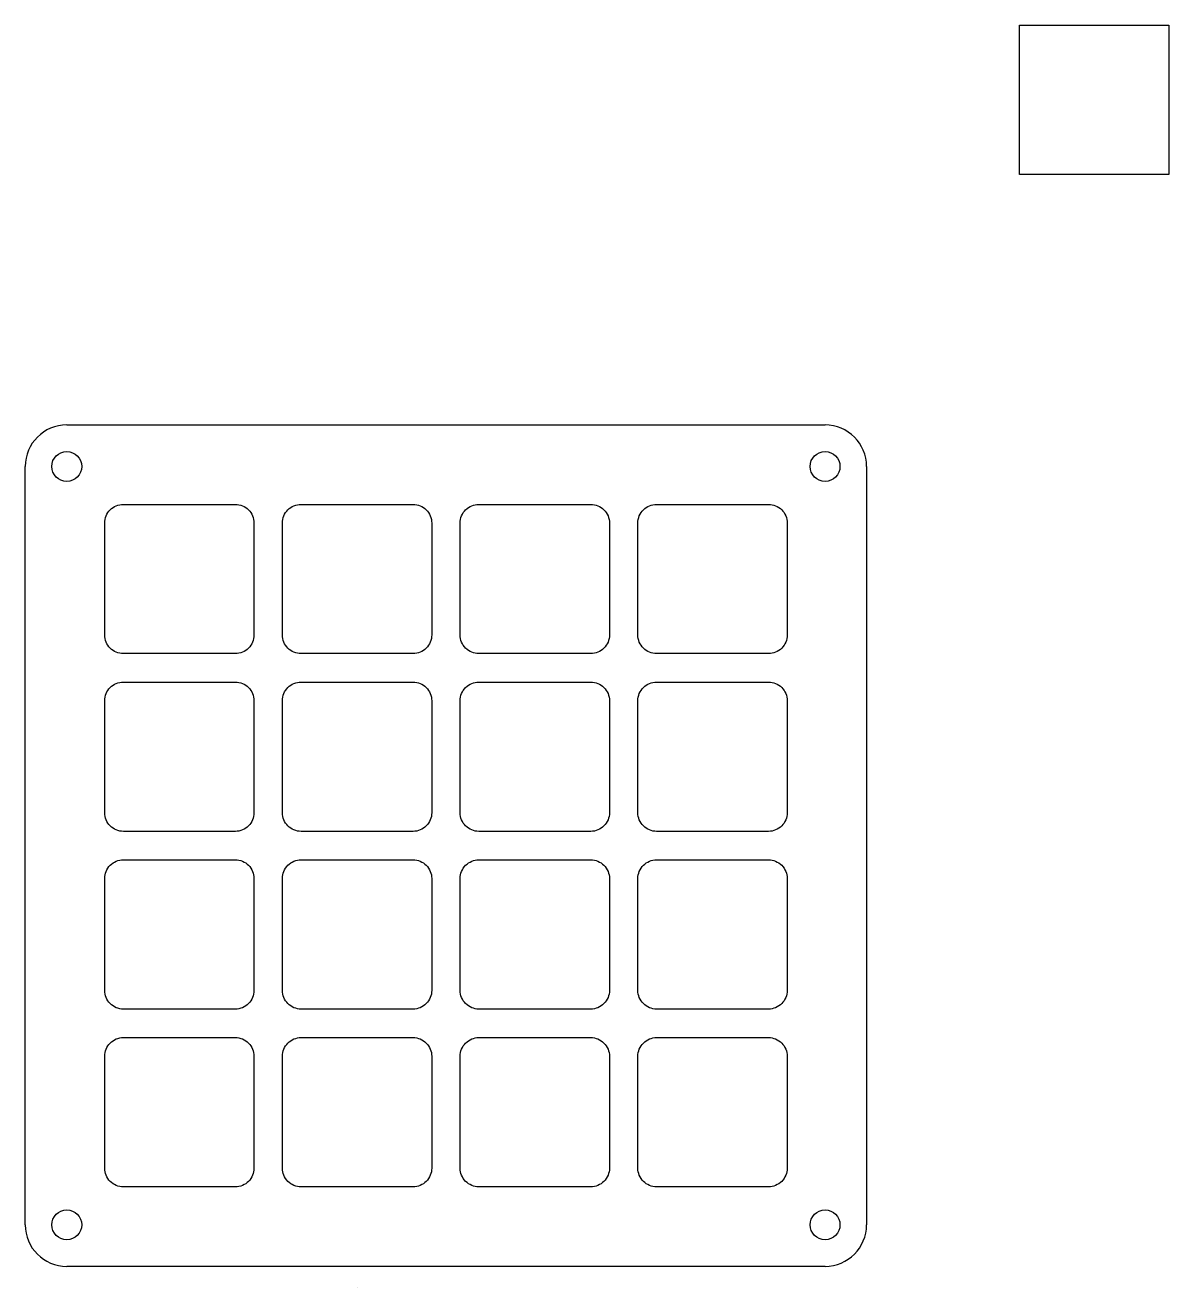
# Model space of a CAD drawing. Header units: inches. Extents: x 6 to 128, y 2 to 138.
import ezdxf

# ---------------------------------------------------------------- set-up
doc = ezdxf.new("R2010")
doc.units = ezdxf.units.IN
doc.header["$MEASUREMENT"] = 0

msp = doc.modelspace()

# ---------------------------------------------------------------- linework, layer by layer
for p, q in [((10.38, 94.66), (91.66, 94.66)), ((5.93, 8.93), (5.93, 90.21)), ((96.11, 90.21), (96.11, 8.93)), ((91.66, 4.48), (10.38, 4.48)), ((41.5, 2.19), (41.5, 2.19))]:
    msp.add_line(p, q)
msp.add_lwpolyline([(112.5, 137.5), (128.5, 137.5), (128.5, 121.5), (112.5, 121.5)], close=True)
for points in [[(16.45, 86.15), (28.45, 86.15, -0.414214), (30.45, 84.15), (30.45, 72.15, -0.414214), (28.45, 70.15), (16.45, 70.15, -0.414214), (14.45, 72.15), (14.45, 84.15, -0.414214)], [(35.5, 86.15), (47.5, 86.15, -0.414214), (49.5, 84.15), (49.5, 72.15, -0.414214), (47.5, 70.15), (35.5, 70.15, -0.414214), (33.5, 72.15), (33.5, 84.15, -0.414214)], [(54.55, 86.15), (66.55, 86.15, -0.414214), (68.55, 84.15), (68.55, 72.15, -0.414214), (66.55, 70.15), (54.55, 70.15, -0.414214), (52.55, 72.15), (52.55, 84.15, -0.414214)], [(73.6, 86.15), (85.6, 86.15, -0.414214), (87.6, 84.15), (87.6, 72.15, -0.414214), (85.6, 70.15), (73.6, 70.15, -0.414214), (71.6, 72.15), (71.6, 84.15, -0.414214)], [(16.45, 67.1), (28.45, 67.1, -0.414214), (30.45, 65.1), (30.45, 53.1, -0.414214), (28.45, 51.1), (16.45, 51.1, -0.414214), (14.45, 53.1), (14.45, 65.1, -0.414214)], [(35.5, 67.1), (47.5, 67.1, -0.414214), (49.5, 65.1), (49.5, 53.1, -0.414214), (47.5, 51.1), (35.5, 51.1, -0.414214), (33.5, 53.1), (33.5, 65.1, -0.414214)], [(54.55, 67.1), (66.55, 67.1, -0.414214), (68.55, 65.1), (68.55, 53.1, -0.414214), (66.55, 51.1), (54.55, 51.1, -0.414214), (52.55, 53.1), (52.55, 65.1, -0.414214)], [(73.6, 67.1), (85.6, 67.1, -0.414214), (87.6, 65.1), (87.6, 53.1, -0.414214), (85.6, 51.1), (73.6, 51.1, -0.414214), (71.6, 53.1), (71.6, 65.1, -0.414214)], [(16.45, 48.05), (28.45, 48.05, -0.414214), (30.45, 46.05), (30.45, 34.05, -0.414214), (28.45, 32.05), (16.45, 32.05, -0.414214), (14.45, 34.05), (14.45, 46.05, -0.414214)], [(35.5, 48.05), (47.5, 48.05, -0.414214), (49.5, 46.05), (49.5, 34.05, -0.414214), (47.5, 32.05), (35.5, 32.05, -0.414214), (33.5, 34.05), (33.5, 46.05, -0.414214)], [(54.55, 48.05), (66.55, 48.05, -0.414214), (68.55, 46.05), (68.55, 34.05, -0.414214), (66.55, 32.05), (54.55, 32.05, -0.414214), (52.55, 34.05), (52.55, 46.05, -0.414214)], [(73.6, 48.05), (85.6, 48.05, -0.414214), (87.6, 46.05), (87.6, 34.05, -0.414214), (85.6, 32.05), (73.6, 32.05, -0.414214), (71.6, 34.05), (71.6, 46.05, -0.414214)], [(16.45, 29), (28.45, 29, -0.414214), (30.45, 27), (30.45, 15, -0.414214), (28.45, 13), (16.45, 13, -0.414214), (14.45, 15), (14.45, 27, -0.414214)], [(35.5, 29), (47.5, 29, -0.414214), (49.5, 27), (49.5, 15, -0.414214), (47.5, 13), (35.5, 13, -0.414214), (33.5, 15), (33.5, 27, -0.414214)], [(54.55, 29), (66.55, 29, -0.414214), (68.55, 27), (68.55, 15, -0.414214), (66.55, 13), (54.55, 13, -0.414214), (52.55, 15), (52.55, 27, -0.414214)], [(73.6, 29), (85.6, 29, -0.414214), (87.6, 27), (87.6, 15, -0.414214), (85.6, 13), (73.6, 13, -0.414214), (71.6, 15), (71.6, 27, -0.414214)]]:
    msp.add_lwpolyline(points, format="xyb", close=True)
for centre in [(10.38, 90.21), (91.66, 90.21), (10.38, 8.93), (91.66, 8.93)]:
    msp.add_circle(centre, 1.6)
for centre, start, end in [((10.38, 90.21), 90, 180), ((91.66, 90.21), 0, 90), ((10.38, 8.93), 180, 270), ((91.66, 8.93), 270, 0)]:
    msp.add_arc(centre, 4.45, start, end)

doc.saveas('drawing.dxf')
